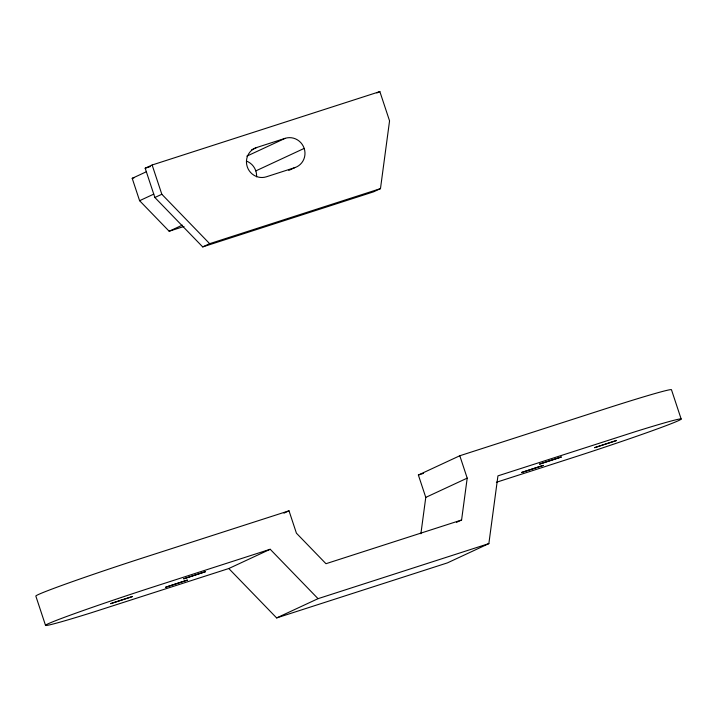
<?xml version="1.0" encoding="UTF-8"?>
<svg xmlns="http://www.w3.org/2000/svg" width="717" height="717" viewBox="0 0 717 717"><rect width="100%" height="100%" fill="white"/><g stroke="black" fill="none" stroke-linecap="round" stroke-linejoin="round"><path stroke-width="1.08" d="M380.476 188.616L389.555 120.868L379.858 91.588L152.129 165L145.175 168.226L154.863 197.507L202.705 246.908L373.521 191.851L380.476 188.616L209.66 243.681L202.705 246.908M420.888 533.753L425.773 497.392L418.37 475.012L459.803 455.752L604.807 408.995A92.081 2.734 -18.3 0 1 671.462 389.707L681.15 418.997M456.532 522.352L461.587 520.004L467.206 478.131L459.803 455.752M488.86 543.611L318.043 598.668L270.201 549.267L153.689 586.82A92.081 2.734 -18.3 0 0 51.445 622.356A92.081 2.734 -18.3 0 0 90.916 612.883L228.795 568.527L276.637 617.929L447.426 562.881L488.86 543.611L497.939 475.864L635.764 431.526A92.081 2.734 -18.3 0 1 675.235 422.053A92.081 2.734 -18.3 0 1 573 457.589L496.379 482.281M184 226.455L169.167 231.241L139.6 200.706L132.206 178.336L146.367 171.748M139.6 200.706L153.761 194.119M251.604 149.862L256.641 147.523L285.106 138.345A15.433 14.949 65.1 0 1 304.187 148.401A15.433 14.949 65.1 0 1 294.795 167.635L288.745 170.449M376.873 92.968L379.858 91.588M154.863 197.507L161.827 194.271L209.66 243.681M246.818 156.154L285.106 138.345M255.817 170.897L304.187 148.401M169.167 231.241L182.315 225.129M283.959 513.157L289.014 510.809L296.417 533.179L325.975 563.714L461.587 520.004M228.795 568.527L270.201 549.267M425.773 497.392L467.206 478.131M276.637 617.929L318.043 598.668M145.175 168.226L150.453 166.532M132.206 178.336L134.321 177.646M294.795 167.635L266.33 176.812A15.433 14.949 65.1 0 1 247.248 166.756A15.433 14.949 65.1 0 1 256.641 147.523M289.014 510.809L144 557.53A92.081 2.734 -18.3 0 0 35.85 596.123L45.538 625.412M418.37 475.012L423.55 473.345M152.129 165L161.827 194.271M246.406 161.074A15.433 14.949 65.1 0 1 256.587 176.848M110.687 603.642L132.349 596.562L110.687 603.642M165.699 587.196L187.361 580.116L165.699 587.196M183.776 578.789L205.429 571.718L183.776 578.789M521.564 472.494L543.226 465.414L521.564 472.494M539.632 464.087L561.294 457.016L539.632 464.087M594.644 447.65L616.306 440.57L594.644 447.65"/></g></svg>
